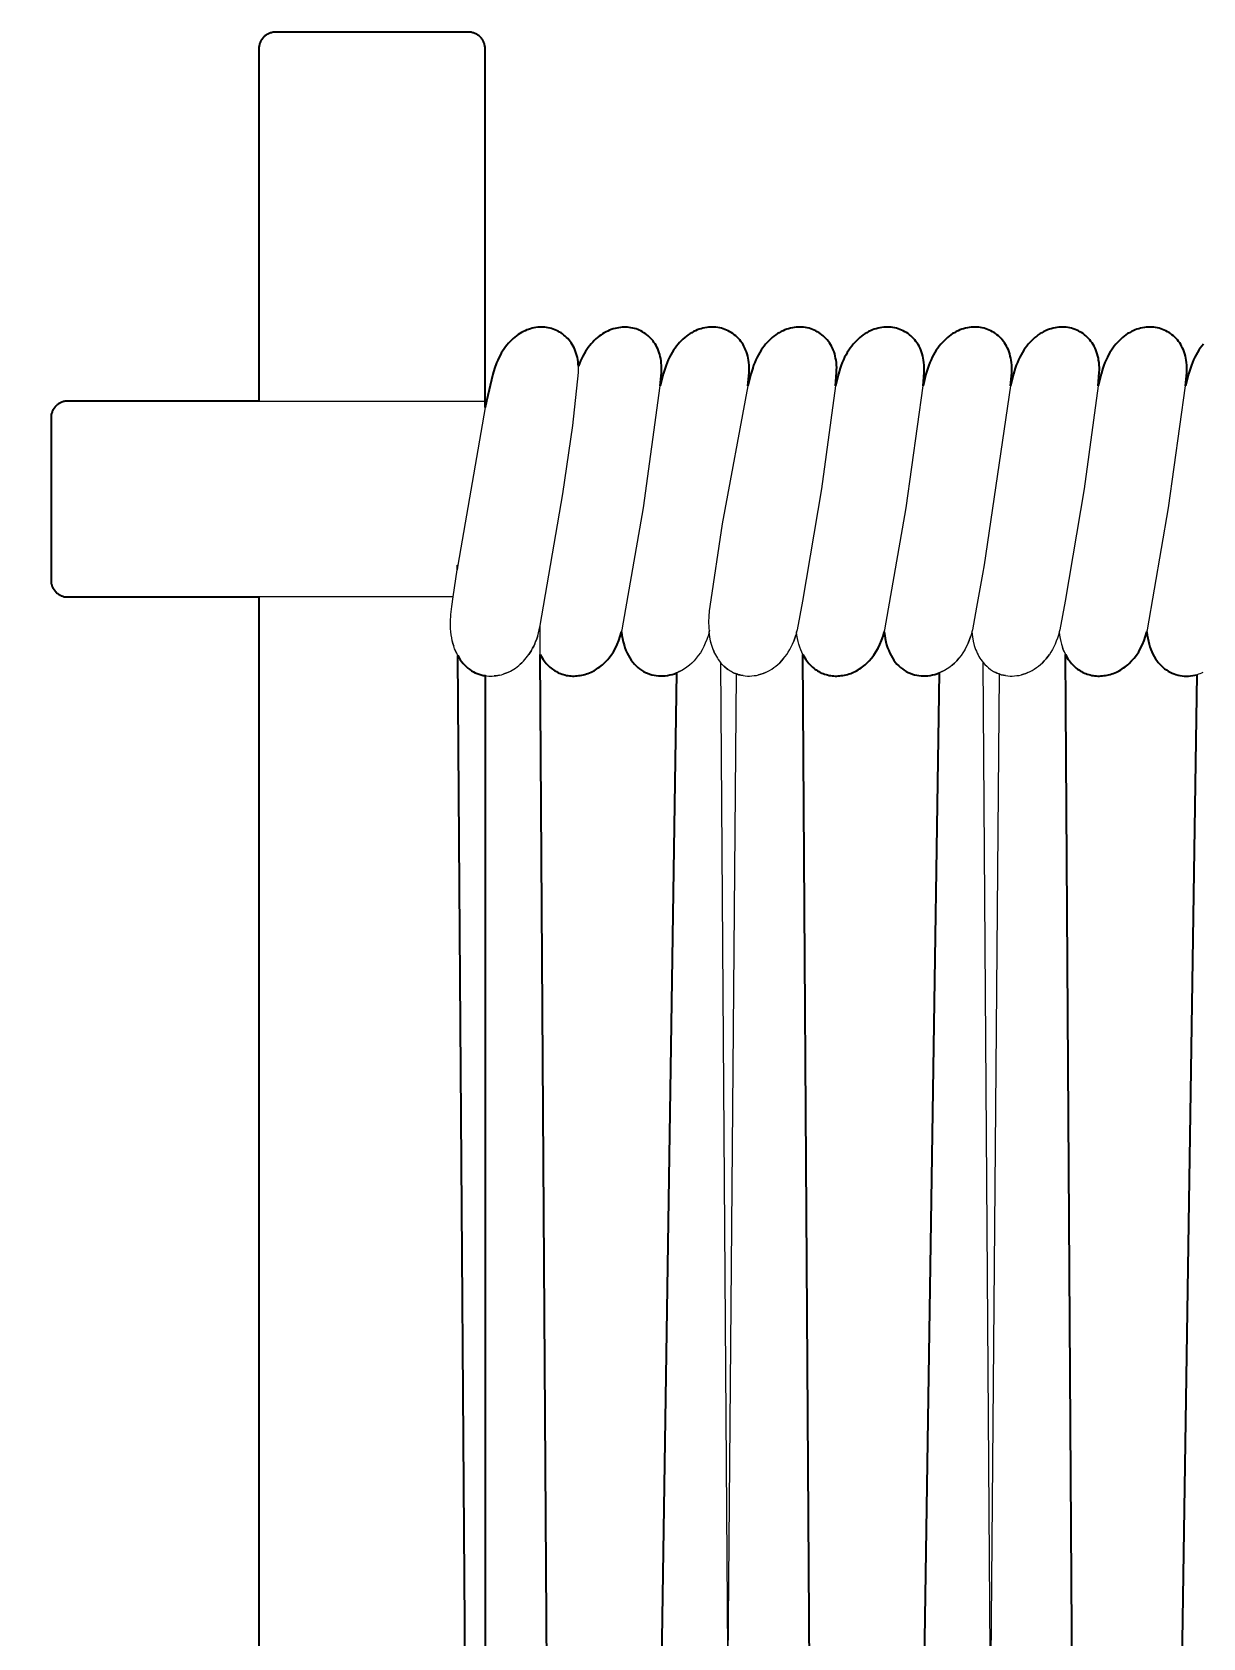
# Model space of a CAD drawing. Header units: millimetres. Extents: x 0 to 1881, y -1115 to 723.
# Drawn here: x 107.5 to 192.3, y -507.2 to -390.8 of the extents above; entities that cross this region are included whole.
import ezdxf

# ---------------------------------------------------------------- set-up
doc = ezdxf.new("R2010")
doc.units = ezdxf.units.MM
doc.layers.add('Blocks', color=7, linetype='Continuous')
doc.layers.add('Blocks$Inner', color=7, linetype='Continuous', lineweight=25, true_color=0x007f00)
doc.layers.add('Blocks$Outline', color=7, linetype='Continuous', lineweight=35, true_color=0xff3f3f)

# ---------------------------------------------------------------- blocks, each defined once
blk = doc.blocks.new('PK4 Lounge Chair Back')
at = {"layer": 'Blocks$Inner'}
for p, q in [((140.3, 697), (140.3, 697.46)), ((137.98, 683.27), (138.27, 685.24))]:
    blk.add_line(p, q, dxfattribs=at)
blk.add_lwpolyline([(140.3, 697.46), (140.3, 722.97), (140.3, 723.03), (140.3, 723.1), (140.29, 723.16), (140.28, 723.22), (140.26, 723.27), (140.25, 723.33), (140.23, 723.39), (140.21, 723.44), (140.18, 723.5), (140.16, 723.55), (140.13, 723.6), (140.1, 723.65), (140.06, 723.69), (140.03, 723.74), (139.99, 723.78), (139.95, 723.83), (139.91, 723.87), (139.86, 723.9), (139.82, 723.94), (139.77, 723.97), (139.72, 724.01), (139.67, 724.03), (139.62, 724.06), (139.56, 724.09), (139.51, 724.11), (139.45, 724.13), (139.4, 724.14), (139.34, 724.16), (139.28, 724.17), (139.22, 724.17), (139.16, 724.18), (139.1, 724.18), (125.12, 724.18), (125.06, 724.18), (125, 724.17), (124.94, 724.17), (124.88, 724.16), (124.82, 724.14), (124.76, 724.13), (124.71, 724.11), (124.65, 724.09), (124.6, 724.06), (124.55, 724.03), (124.5, 724.01), (124.45, 723.97), (124.4, 723.94), (124.35, 723.9), (124.31, 723.87), (124.27, 723.83), (124.23, 723.78), (124.19, 723.74), (124.15, 723.69), (124.12, 723.65), (124.09, 723.6), (124.06, 723.55), (124.03, 723.5), (124.01, 723.44), (123.99, 723.39), (123.97, 723.33), (123.95, 723.27), (123.94, 723.22), (123.93, 723.16), (123.92, 723.1), (123.91, 723.03), (123.91, 722.97), (123.91, 697.46)], close=True, dxfattribs=at)
for points in [[(143.89, 679.87), (143.82, 679.7), (143.74, 679.55), (143.82, 679.7), (143.89, 679.87), (143.96, 680.03), (144.04, 680.24), (144.11, 680.45), (144.17, 680.67), (144.22, 680.89), (144.28, 681.21), (145.92, 690.73), (146.65, 695.7), (147.07, 699.53), (147.07, 699.65), (147.07, 699.76), (147.06, 699.99), (147.05, 700.15), (147.03, 700.31), (147.01, 700.47), (146.98, 700.62), (146.94, 700.77), (146.9, 700.91), (146.85, 701.05), (146.8, 701.19), (146.74, 701.31), (146.68, 701.44), (146.61, 701.56), (146.54, 701.67), (146.46, 701.78), (146.38, 701.88), (146.29, 701.98), (146.2, 702.07), (146.1, 702.16), (146.01, 702.24), (145.91, 702.32), (145.8, 702.39), (145.69, 702.46), (145.58, 702.52), (145.47, 702.58), (145.36, 702.62), (145.24, 702.67), (145.12, 702.71), (145, 702.74), (144.87, 702.76), (144.75, 702.78), (144.62, 702.8), (144.49, 702.81), (144.37, 702.81), (144.24, 702.81), (144.11, 702.8), (143.98, 702.78), (143.84, 702.76), (143.71, 702.73), (143.58, 702.69), (143.45, 702.65), (143.32, 702.61), (143.19, 702.55), (143.07, 702.49), (142.94, 702.42), (142.81, 702.35), (142.69, 702.27), (142.57, 702.18), (142.45, 702.09), (142.33, 701.99), (142.21, 701.88), (142.1, 701.76), (141.99, 701.64), (141.88, 701.51), (141.77, 701.38), (141.67, 701.23), (141.57, 701.08), (141.47, 700.93), (141.38, 700.76), (141.29, 700.59), (141.21, 700.41), (141.13, 700.22), (140.98, 699.82), (140.86, 699.4), (140.4, 697.46), (140.3, 697), (138.32, 685.58), (138.27, 685.24), (138.27, 685.58), (138.32, 685.58)], [(152.99, 698.55), (153.07, 699.53), (153.08, 699.7), (153.08, 699.88), (153.08, 700.05), (153.06, 700.21), (153.05, 700.37), (153.02, 700.53), (152.99, 700.68), (152.95, 700.82), (152.91, 700.96), (152.86, 701.1), (152.8, 701.23), (152.74, 701.36), (152.68, 701.48), (152.61, 701.6), (152.53, 701.71), (152.46, 701.81), (152.37, 701.92), (152.29, 702.01), (152.19, 702.1), (152.1, 702.19), (152, 702.27), (151.9, 702.34), (151.79, 702.41), (151.69, 702.48), (151.58, 702.54), (151.46, 702.59), (151.35, 702.64), (151.23, 702.68), (151.11, 702.71), (150.99, 702.74), (150.86, 702.77), (150.74, 702.79), (150.61, 702.8), (150.48, 702.81), (150.36, 702.81), (150.23, 702.8), (150.1, 702.79), (149.97, 702.77), (149.84, 702.75), (149.71, 702.72), (149.57, 702.68), (149.44, 702.64), (149.32, 702.59), (149.19, 702.53), (149.06, 702.47), (148.93, 702.4), (148.81, 702.33), (148.68, 702.24), (148.56, 702.15), (148.44, 702.06), (148.32, 701.96), (148.21, 701.85), (148.09, 701.73), (147.98, 701.61), (147.88, 701.48), (147.77, 701.34), (147.67, 701.2), (147.57, 701.05), (147.47, 700.89), (147.38, 700.72), (147.21, 700.37), (147.06, 699.99)], [(149.99, 680.12), (150.09, 680.42), (150.18, 680.74), (150.23, 680.89), (151.77, 689.72), (152.99, 698.55), (153.2, 699.4), (153.34, 699.84), (153.41, 700.05), (153.49, 700.25), (153.57, 700.45), (153.66, 700.63), (153.76, 700.81), (153.85, 700.98), (153.95, 701.14), (154.06, 701.29), (154.17, 701.44), (154.28, 701.58), (154.39, 701.71), (154.51, 701.83), (154.63, 701.95), (154.76, 702.06), (154.88, 702.16), (155.01, 702.25), (155.14, 702.34), (155.27, 702.41), (155.4, 702.49), (155.54, 702.55), (155.67, 702.61), (155.81, 702.66), (155.94, 702.7), (156.08, 702.74), (156.21, 702.77), (156.35, 702.79), (156.49, 702.8), (156.62, 702.81), (156.76, 702.81), (156.89, 702.81), (157.02, 702.8), (157.16, 702.78), (157.29, 702.76), (157.41, 702.73), (157.54, 702.69), (157.66, 702.65), (157.79, 702.6), (157.9, 702.55), (158.02, 702.48), (158.13, 702.42), (158.24, 702.34), (158.35, 702.26), (158.45, 702.18), (158.55, 702.09), (158.65, 701.99), (158.74, 701.89), (158.82, 701.78), (158.9, 701.67), (158.98, 701.55), (159.05, 701.43), (159.11, 701.3), (159.17, 701.16), (159.23, 701.02), (159.28, 700.87), (159.32, 700.72), (159.35, 700.57), (159.38, 700.41), (159.4, 700.24), (159.42, 700.07), (159.42, 699.89), (159.42, 699.71), (159.42, 699.53), (159.33, 698.55), (157.48, 688.57), (156.57, 682.57), (156.54, 682.26), (156.51, 681.85), (156.49, 681.46), (156.5, 681.09), (156.52, 680.74), (156.57, 680.89)], [(165.68, 698.55), (165.76, 699.53), (165.76, 699.71), (165.77, 699.89), (165.76, 700.07), (165.74, 700.24), (165.72, 700.41), (165.69, 700.57), (165.66, 700.72), (165.62, 700.87), (165.57, 701.02), (165.52, 701.16), (165.46, 701.3), (165.39, 701.43), (165.32, 701.55), (165.24, 701.67), (165.16, 701.78), (165.08, 701.89), (164.99, 701.99), (164.89, 702.09), (164.79, 702.18), (164.69, 702.26), (164.58, 702.34), (164.47, 702.42), (164.36, 702.48), (164.25, 702.55), (164.13, 702.6), (164.01, 702.65), (163.88, 702.69), (163.76, 702.73), (163.63, 702.76), (163.5, 702.78), (163.37, 702.8), (163.23, 702.81), (163.1, 702.81), (162.96, 702.81), (162.83, 702.8), (162.69, 702.79), (162.56, 702.77), (162.42, 702.74), (162.28, 702.7), (162.15, 702.66), (162.01, 702.61), (161.88, 702.55), (161.74, 702.49), (161.61, 702.41), (161.48, 702.34), (161.35, 702.25), (161.22, 702.16), (161.1, 702.06), (160.97, 701.95), (160.85, 701.83), (160.74, 701.71), (160.62, 701.58), (160.51, 701.44), (160.4, 701.29), (160.3, 701.14), (160.19, 700.98), (160.1, 700.81), (160, 700.63), (159.91, 700.45), (159.83, 700.25), (159.75, 700.05), (159.68, 699.84), (159.54, 699.4), (159.33, 698.55), (157.48, 688.57), (156.57, 682.57)], [(172.02, 698.55), (172.1, 699.53), (172.11, 699.71), (172.11, 699.89), (172.1, 700.07), (172.08, 700.24), (172.06, 700.41), (172.03, 700.57), (172, 700.72), (171.96, 700.87), (171.91, 701.02), (171.86, 701.16), (171.8, 701.3), (171.73, 701.43), (171.66, 701.55), (171.58, 701.67), (171.5, 701.78), (171.42, 701.89), (171.33, 701.99), (171.23, 702.09), (171.13, 702.18), (171.03, 702.26), (170.93, 702.34), (170.82, 702.42), (170.7, 702.48), (170.59, 702.55), (170.47, 702.6), (170.35, 702.65), (170.22, 702.69), (170.1, 702.73), (169.97, 702.76), (169.84, 702.78), (169.71, 702.8), (169.57, 702.81), (169.44, 702.81), (169.3, 702.81), (169.17, 702.8), (169.03, 702.79), (168.9, 702.77), (168.76, 702.74), (168.62, 702.7), (168.49, 702.66), (168.35, 702.61), (168.22, 702.55), (168.08, 702.49), (167.95, 702.41), (167.82, 702.34), (167.69, 702.25), (167.56, 702.16), (167.44, 702.06), (167.32, 701.95), (167.19, 701.83), (167.08, 701.71), (166.96, 701.58), (166.85, 701.44), (166.74, 701.29), (166.64, 701.14), (166.53, 700.98), (166.44, 700.81), (166.34, 700.63), (166.26, 700.45), (166.17, 700.25), (166.09, 700.05), (166.02, 699.84), (165.89, 699.4), (165.68, 698.55), (164.67, 691.09), (163.29, 682.97), (162.91, 680.89), (162.86, 680.74), (162.8, 680.51), (162.73, 680.28), (162.65, 680.06)], [(170.26, 678.28), (170.13, 678.41), (170.01, 678.55), (169.9, 678.69), (169.8, 678.85), (169.7, 679.02), (169.61, 679.2), (169.53, 679.39), (169.45, 679.59), (169.38, 679.8), (169.32, 680.02), (169.28, 680.25), (169.24, 680.49), (169.2, 680.74), (169.25, 680.89), (170.79, 689.72), (172.02, 698.55), (172.23, 699.4), (172.36, 699.84), (172.43, 700.05), (172.51, 700.25), (172.6, 700.45), (172.69, 700.63), (172.78, 700.81), (172.88, 700.98), (172.98, 701.14), (173.08, 701.29), (173.19, 701.44), (173.3, 701.58), (173.42, 701.71), (173.54, 701.83), (173.66, 701.95), (173.78, 702.06), (173.9, 702.16), (174.03, 702.25), (174.16, 702.34), (174.29, 702.41), (174.43, 702.49), (174.56, 702.55), (174.69, 702.61), (174.83, 702.66), (174.96, 702.7), (175.1, 702.74), (175.24, 702.77), (175.37, 702.79), (175.51, 702.8), (175.65, 702.81), (175.78, 702.81), (175.91, 702.81), (176.05, 702.8), (176.18, 702.78), (176.31, 702.76), (176.44, 702.73), (176.56, 702.69), (176.69, 702.65), (176.81, 702.6), (176.93, 702.55), (177.04, 702.48), (177.16, 702.42), (177.27, 702.34), (177.37, 702.26), (177.48, 702.18), (177.57, 702.09), (177.67, 701.99), (177.76, 701.89), (177.84, 701.78), (177.93, 701.67), (178, 701.55), (178.07, 701.43), (178.14, 701.3), (178.2, 701.16), (178.25, 701.02), (178.3, 700.87), (178.34, 700.72), (178.38, 700.57), (178.4, 700.41), (178.43, 700.24), (178.44, 700.07), (178.45, 699.89), (178.45, 699.71), (178.44, 699.53), (178.36, 698.55)], [(184.7, 698.55), (184.78, 699.53), (184.79, 699.71), (184.79, 699.89), (184.78, 700.07), (184.77, 700.24), (184.74, 700.41), (184.72, 700.57), (184.68, 700.72), (184.64, 700.87), (184.59, 701.02), (184.54, 701.16), (184.48, 701.3), (184.41, 701.43), (184.34, 701.55), (184.27, 701.67), (184.18, 701.78), (184.1, 701.89), (184.01, 701.99), (183.91, 702.09), (183.82, 702.18), (183.71, 702.26), (183.61, 702.34), (183.5, 702.42), (183.38, 702.48), (183.27, 702.55), (183.15, 702.6), (183.03, 702.65), (182.9, 702.69), (182.78, 702.73), (182.65, 702.76), (182.52, 702.78), (182.39, 702.8), (182.26, 702.81), (182.12, 702.81), (181.99, 702.81), (181.85, 702.8), (181.71, 702.79), (181.58, 702.77), (181.44, 702.74), (181.31, 702.7), (181.17, 702.66), (181.03, 702.61), (180.9, 702.55), (180.77, 702.49), (180.63, 702.41), (180.5, 702.34), (180.37, 702.25), (180.25, 702.16), (180.12, 702.06), (180, 701.95), (179.88, 701.83), (179.76, 701.71), (179.64, 701.58), (179.53, 701.44), (179.42, 701.29), (179.32, 701.14), (179.22, 700.98), (179.12, 700.81), (179.03, 700.63), (178.94, 700.45), (178.85, 700.25), (178.77, 700.05), (178.7, 699.84), (178.57, 699.4), (178.36, 698.55), (176.44, 685.59), (176.32, 684.91), (175.9, 682.54), (175.59, 680.89), (175.55, 680.74), (175.47, 680.46), (175.38, 680.18), (175.28, 679.93), (175.16, 679.68), (175.04, 679.45), (174.91, 679.23), (174.77, 679.02), (174.62, 678.83)], [(188.23, 680.74), (188.27, 680.89), (189.81, 689.72), (191.04, 698.55), (191.12, 699.53), (191.13, 699.71), (191.13, 699.89), (191.12, 700.07), (191.11, 700.24), (191.09, 700.41), (191.06, 700.57), (191.02, 700.72), (190.98, 700.87), (190.93, 701.02), (190.88, 701.16), (190.82, 701.3), (190.75, 701.43), (190.68, 701.55), (190.61, 701.67), (190.53, 701.78), (190.44, 701.89), (190.35, 701.99), (190.26, 702.09), (190.16, 702.18), (190.05, 702.26), (189.95, 702.34), (189.84, 702.42), (189.73, 702.48), (189.61, 702.55), (189.49, 702.6), (189.37, 702.65), (189.25, 702.69), (189.12, 702.73), (188.99, 702.76), (188.86, 702.78), (188.73, 702.8), (188.6, 702.81), (188.46, 702.81), (188.33, 702.81), (188.19, 702.8), (188.06, 702.79), (187.92, 702.77), (187.78, 702.74), (187.65, 702.7), (187.51, 702.66), (187.38, 702.61), (187.24, 702.55), (187.11, 702.49), (186.97, 702.41), (186.84, 702.34), (186.71, 702.25), (186.59, 702.16), (186.46, 702.06), (186.34, 701.95), (186.22, 701.83), (186.1, 701.71), (185.98, 701.58), (185.87, 701.44), (185.76, 701.29), (185.66, 701.14), (185.56, 700.98), (185.46, 700.81), (185.37, 700.63), (185.28, 700.45), (185.19, 700.25), (185.11, 700.05), (185.04, 699.84), (184.91, 699.4), (184.7, 698.55), (183.69, 691.09), (182.31, 682.97), (181.93, 680.89), (181.89, 680.74), (181.91, 680.5), (181.95, 680.27), (182, 680.05), (182.05, 679.84), (182.11, 679.64), (182.18, 679.44), (182.26, 679.26), (182.34, 679.09), (182.4, 678.97), (182.47, 678.86), (182.54, 678.75), (182.62, 678.64), (182.7, 678.54), (182.78, 678.45), (182.86, 678.36), (182.94, 678.27), (183.03, 678.19), (183.12, 678.12), (183.21, 678.05), (183.31, 677.98), (183.4, 677.92), (183.5, 677.86), (183.6, 677.81), (183.71, 677.76), (183.81, 677.72), (183.91, 677.68), (184.02, 677.65), (184.13, 677.62), (184.02, 677.65), (183.91, 677.68), (183.81, 677.72)], [(191.04, 698.55), (191.25, 699.4), (191.38, 699.84), (191.46, 700.05), (191.54, 700.25), (191.62, 700.45), (191.71, 700.63), (191.8, 700.81), (191.9, 700.98), (192, 701.14), (192.1, 701.29), (192.21, 701.44), (192.33, 701.58)], [(145.92, 690.73), (146.65, 695.7), (147.07, 699.53)], [(123.91, 697.46), (110.06, 697.46), (110, 697.46), (109.99, 697.46), (109.98, 697.46), (109.98, 697.46), (109.98, 697.46), (109.98, 697.46), (109.98, 697.46), (109.97, 697.46), (109.97, 697.45), (109.94, 697.45), (109.88, 697.44), (109.82, 697.43), (109.79, 697.43), (109.76, 697.42), (109.71, 697.4), (109.65, 697.38), (109.62, 697.37), (109.6, 697.36), (109.54, 697.34), (109.49, 697.31), (109.49, 697.31), (109.49, 697.31), (109.48, 697.31), (109.48, 697.31), (109.46, 697.3), (109.46, 697.3), (109.46, 697.29), (109.46, 697.29), (109.45, 697.29), (109.45, 697.29), (109.44, 697.28), (109.39, 697.25), (109.34, 697.22), (109.3, 697.18), (109.25, 697.14), (109.21, 697.1), (109.19, 697.08), (109.17, 697.06), (109.13, 697.02), (109.1, 696.97), (109.06, 696.92), (109.03, 696.88), (109, 696.83), (108.98, 696.77), (108.95, 696.72), (108.93, 696.66), (108.91, 696.61), (108.89, 696.55), (108.88, 696.49), (108.87, 696.43), (108.86, 696.37), (108.86, 696.31), (108.86, 696.25), (108.86, 684.47), (108.86, 684.41), (108.86, 684.35), (108.87, 684.29), (108.88, 684.23), (108.89, 684.2), (108.89, 684.17), (108.91, 684.12), (108.92, 684.09), (108.92, 684.09), (108.92, 684.08), (108.92, 684.08), (108.92, 684.08), (108.92, 684.08), (108.92, 684.08), (108.92, 684.07), (108.93, 684.06), (108.95, 684.01), (108.98, 683.95), (109, 683.9), (109.03, 683.85), (109.06, 683.8), (109.1, 683.75), (109.13, 683.71), (109.17, 683.66), (109.21, 683.62), (109.25, 683.58), (109.3, 683.54), (109.34, 683.51), (109.39, 683.47), (109.44, 683.44), (109.49, 683.41), (109.54, 683.39), (109.6, 683.36), (109.65, 683.34), (109.71, 683.32), (109.76, 683.31), (109.82, 683.29), (109.88, 683.28), (109.94, 683.27), (110, 683.27), (110.06, 683.27), (123.91, 683.27)], [(137.88, 680.31), (137.85, 680.53), (137.82, 680.75), (137.8, 680.99), (137.79, 681.23), (137.79, 681.48), (137.82, 682.01), (137.88, 682.57), (137.98, 683.27), (123.91, 683.27), (123.91, 245.1), (123.88, 245.1), (107.49, 245.1), (107.49, 436.14)], [(138.32, 679.02), (138.24, 679.18), (138.16, 679.35), (138.09, 679.52), (138.03, 679.71), (137.97, 679.9), (137.92, 680.1), (137.88, 680.31), (137.85, 680.53), (137.82, 680.75)], [(144.11, 680.45), (144.04, 680.24), (143.96, 680.03)], [(145.46, 677.86), (145.36, 677.92), (145.26, 677.98), (145.17, 678.05), (145.08, 678.12), (144.99, 678.19), (144.9, 678.27), (144.81, 678.36), (144.73, 678.45), (144.65, 678.54), (144.57, 678.64), (144.5, 678.75), (144.43, 678.86), (144.36, 678.97), (144.29, 679.09), (144.28, 681.21)], [(150.5, 679.39), (150.43, 679.59), (150.36, 679.8), (150.3, 680.02), (150.25, 680.25), (150.21, 680.49), (150.18, 680.74), (150.21, 680.49), (150.25, 680.25), (150.3, 680.02)], [(156.71, 679.76), (156.63, 680.07), (156.57, 680.39), (156.52, 680.74), (156.45, 680.46), (156.35, 680.18), (156.25, 679.93), (156.14, 679.68), (156.02, 679.45), (155.89, 679.23), (155.74, 679.02), (155.59, 678.83), (155.44, 678.65), (155.27, 678.48), (155.1, 678.33), (154.92, 678.19), (154.74, 678.07), (154.56, 677.95), (154.36, 677.85), (154.17, 677.77), (154.01, 677.71), (153.85, 677.66), (153.68, 677.62), (153.52, 677.59), (153.35, 677.56), (153.52, 677.59), (153.68, 677.62), (153.85, 677.66)], [(156.45, 680.46), (156.35, 680.18), (156.25, 679.93), (156.14, 679.68), (156.02, 679.45)], [(158.98, 677.57), (158.82, 677.6), (158.74, 677.62), (158.66, 677.64), (158.59, 677.67), (158.51, 677.69), (158.66, 677.64), (158.82, 677.6), (158.98, 677.57), (159.14, 677.55), (159.3, 677.54), (159.46, 677.54), (159.62, 677.55), (159.79, 677.57), (159.95, 677.59), (160.11, 677.63), (160.28, 677.68), (160.44, 677.73), (160.6, 677.8), (160.75, 677.87), (160.91, 677.95), (161.06, 678.05), (161.21, 678.15), (161.36, 678.26), (161.5, 678.38), (161.64, 678.51), (161.77, 678.64), (161.9, 678.79), (162.03, 678.95), (162.15, 679.11), (162.26, 679.28), (162.37, 679.47), (162.47, 679.66), (162.56, 679.86), (162.65, 680.06), (162.73, 680.28), (162.8, 680.51)], [(164.48, 677.86), (164.38, 677.92), (164.29, 677.98), (164.19, 678.05), (164.1, 678.12), (164.01, 678.19), (163.92, 678.27), (163.84, 678.36), (163.75, 678.45), (163.67, 678.54), (163.6, 678.64), (163.52, 678.75), (163.45, 678.86), (163.38, 678.97), (163.32, 679.09), (163.23, 679.26), (163.16, 679.44), (163.09, 679.64), (163.03, 679.84), (162.97, 680.05), (162.93, 680.27), (162.89, 680.5), (162.86, 680.74)], [(169.32, 680.02), (169.28, 680.25), (169.24, 680.49), (169.2, 680.74), (169.12, 680.42), (169.01, 680.12), (168.89, 679.83), (168.76, 679.56), (168.61, 679.3), (168.46, 679.06), (168.29, 678.84), (168.11, 678.64)], [(175.04, 679.45), (175.16, 679.68), (175.28, 679.93), (175.38, 680.18), (175.47, 680.46)], [(175.55, 680.74), (175.59, 680.39), (175.65, 680.07), (175.73, 679.76), (175.78, 679.61), (175.83, 679.47), (175.88, 679.34), (175.94, 679.21), (176.01, 679.08), (176.07, 678.96), (176.14, 678.84), (176.21, 678.73), (176.29, 678.63), (176.37, 678.53), (176.49, 678.38), (176.63, 678.25), (176.76, 678.13), (176.91, 678.02), (177.06, 677.92), (177.13, 677.87), (177.21, 677.83), (177.37, 677.76), (177.45, 677.72), (177.53, 677.69), (177.37, 677.76), (177.29, 677.79), (177.21, 677.83)], [(181.82, 680.51), (181.75, 680.28), (181.67, 680.06), (181.59, 679.86), (181.49, 679.66), (181.39, 679.47), (181.28, 679.28), (181.17, 679.11), (181.05, 678.95), (180.93, 678.79), (180.8, 678.64), (180.66, 678.51)], [(181.89, 680.74), (181.82, 680.51), (181.75, 680.28), (181.67, 680.06)], [(192.29, 677.79), (192.18, 677.75), (192.07, 677.7), (191.96, 677.67), (191.85, 677.64), (191.7, 677.6), (191.55, 677.57), (191.39, 677.55), (191.24, 677.54), (191.09, 677.54), (190.93, 677.54), (190.78, 677.56), (190.63, 677.58), (190.49, 677.61), (190.34, 677.65), (190.2, 677.7), (190.06, 677.76), (189.92, 677.82), (189.78, 677.9), (189.65, 677.98), (189.52, 678.07), (189.4, 678.17), (189.28, 678.28), (189.17, 678.4), (189.06, 678.52), (188.95, 678.66), (188.85, 678.8), (188.76, 678.96), (188.67, 679.12), (188.59, 679.29), (188.52, 679.47), (188.45, 679.66), (188.39, 679.86), (188.34, 680.06), (188.29, 680.28), (188.26, 680.51), (188.23, 680.74), (188.14, 680.42), (188.03, 680.12), (187.91, 679.83), (187.78, 679.56), (187.64, 679.3), (187.48, 679.06), (187.31, 678.84), (187.13, 678.64), (186.94, 678.45), (186.85, 678.36), (186.75, 678.28)], [(137.92, 680.1), (137.97, 679.9), (138.03, 679.71)], [(138.09, 679.52), (138.16, 679.35), (138.24, 679.18)], [(143.65, 679.4), (143.56, 679.25), (143.47, 679.11), (143.56, 679.25), (143.65, 679.4), (143.74, 679.55)], [(149.74, 679.56), (149.87, 679.83), (149.99, 680.12), (149.87, 679.83), (149.74, 679.56), (149.59, 679.3), (149.43, 679.06), (149.27, 678.84), (149.09, 678.64), (148.9, 678.45), (148.7, 678.28), (148.6, 678.2), (148.5, 678.13), (148.4, 678.06), (148.29, 677.99), (148.19, 677.93), (148.08, 677.88), (147.97, 677.82), (147.86, 677.78), (147.75, 677.73), (147.64, 677.69), (147.53, 677.66), (147.42, 677.63), (147.31, 677.6), (147.19, 677.58), (147.08, 677.57), (146.97, 677.55), (146.86, 677.55), (146.74, 677.54), (146.63, 677.54), (146.52, 677.55), (146.41, 677.56), (146.3, 677.57), (146.19, 677.59), (146.08, 677.62), (145.97, 677.65), (145.87, 677.68), (145.76, 677.72), (145.66, 677.76), (145.56, 677.81), (145.46, 677.86), (145.36, 677.92), (145.26, 677.98), (145.17, 678.05)], [(150.88, 678.69), (150.78, 678.85), (150.68, 679.02), (150.59, 679.2), (150.5, 679.39), (150.59, 679.2), (150.68, 679.02)], [(156.81, 679.47), (156.86, 679.34), (156.92, 679.21), (156.86, 679.34), (156.81, 679.47), (156.76, 679.61), (156.71, 679.76), (156.67, 679.91), (156.63, 680.07)], [(163.23, 679.26), (163.16, 679.44), (163.09, 679.64)], [(168.76, 679.56), (168.89, 679.83), (169.01, 680.12)], [(175.83, 679.47), (175.89, 679.34), (175.94, 679.21)], [(182.26, 679.26), (182.18, 679.44), (182.11, 679.64)], [(187.78, 679.56), (187.91, 679.83), (188.03, 680.12)], [(140.16, 677.59), (140.01, 677.63), (139.87, 677.67), (139.72, 677.72), (139.59, 677.78), (139.45, 677.85), (139.32, 677.93), (139.19, 678.02), (139.06, 678.11), (138.94, 678.22), (138.83, 678.33), (138.71, 678.45), (138.61, 678.58), (138.5, 678.72), (138.41, 678.86), (138.32, 679.02), (140.3, 405.41), (140.3, 381.58)], [(138.41, 678.86), (138.5, 678.72), (138.61, 678.58)], [(139.06, 678.11), (139.19, 678.02), (139.32, 677.93), (139.45, 677.85), (139.59, 677.78)], [(140.3, 677.57), (140.43, 677.55), (140.56, 677.54), (140.69, 677.53), (140.82, 677.54), (140.96, 677.55), (141.09, 677.56), (141.22, 677.58), (141.35, 677.61), (141.48, 677.64), (141.61, 677.68), (141.74, 677.72), (141.87, 677.78), (142, 677.83), (142.13, 677.9), (142.25, 677.96), (142.38, 678.04), (142.5, 678.12), (142.62, 678.21), (142.73, 678.3), (142.85, 678.4), (142.96, 678.5), (143.07, 678.61), (143.17, 678.73), (143.28, 678.85), (143.38, 678.98), (143.47, 679.11)], [(143.07, 678.61), (142.96, 678.5), (142.85, 678.4)], [(146.38, 359.6), (146.24, 381.58), (144.29, 679.09)], [(144.36, 678.97), (144.43, 678.86), (144.5, 678.75), (144.57, 678.64), (144.65, 678.54), (144.73, 678.45)], [(148.7, 678.28), (148.8, 678.36), (148.9, 678.45), (149.09, 678.64), (149.18, 678.74), (149.27, 678.84)], [(153.35, 677.56), (153.19, 677.55), (153.02, 677.55), (152.86, 677.55), (152.7, 677.57), (152.54, 677.6), (152.38, 677.63), (152.22, 677.68), (152.07, 677.74), (151.92, 677.8), (151.78, 677.88), (151.63, 677.96), (151.49, 678.06), (151.36, 678.17), (151.23, 678.28), (151.17, 678.35), (151.11, 678.41), (150.99, 678.55), (150.88, 678.69), (150.99, 678.55), (151.11, 678.41), (151.23, 678.28)], [(151.78, 677.88), (151.63, 677.96), (151.49, 678.06), (151.36, 678.17)], [(155.59, 678.83), (155.44, 678.65), (155.27, 678.48), (155.1, 678.33)], [(156.92, 679.21), (156.98, 679.08), (157.05, 678.96), (157.12, 678.84), (157.19, 678.73), (157.27, 678.63), (157.34, 678.53)], [(158.19, 677.83), (158.27, 677.79), (158.35, 677.76), (158.51, 677.69), (158.43, 677.72), (158.35, 677.76), (158.19, 677.83), (158.11, 677.87), (158.03, 677.92), (157.89, 678.02), (157.74, 678.13), (157.6, 678.25), (157.47, 678.38), (157.34, 678.53), (157.89, 603.41), (158.51, 677.69)], [(157.6, 678.25), (157.67, 678.19), (157.74, 678.13), (157.81, 678.07), (157.89, 678.02)], [(161.9, 678.79), (161.77, 678.64), (161.64, 678.51)], [(165.4, 359.6), (165.26, 381.58), (163.32, 679.09)], [(163.38, 678.97), (163.45, 678.86), (163.52, 678.75), (163.6, 678.64), (163.67, 678.54), (163.75, 678.45)], [(174.12, 678.33), (174.29, 678.48), (174.46, 678.65), (174.62, 678.83), (174.46, 678.65), (174.29, 678.48), (174.12, 678.33), (173.95, 678.19), (173.76, 678.07), (173.58, 677.95), (173.39, 677.86), (173.19, 677.77), (169.61, 442.27), (168.8, 381.58), (168.47, 359.6), (166.65, 245.1), (166.15, 245.1), (165.4, 359.6), (168.47, 359.6)], [(167.73, 678.28), (167.83, 678.36), (167.92, 678.45), (168.11, 678.64), (167.92, 678.45), (167.73, 678.28), (167.63, 678.2), (167.53, 678.13), (167.42, 678.06), (167.32, 677.99), (167.21, 677.93), (167.1, 677.88), (167, 677.82), (166.89, 677.78), (166.78, 677.73), (166.66, 677.69), (166.55, 677.66), (166.44, 677.63), (166.33, 677.6), (166.22, 677.58), (166.1, 677.57), (165.99, 677.55), (165.88, 677.55), (165.77, 677.54), (165.65, 677.54), (165.54, 677.55), (165.43, 677.56)], [(170.38, 678.17), (170.26, 678.28), (170.13, 678.41), (170.01, 678.55), (169.9, 678.69)], [(173.58, 677.95), (173.39, 677.85), (173.19, 677.77), (173.03, 677.71), (172.87, 677.66), (172.7, 677.62), (172.54, 677.59), (172.37, 677.56), (172.21, 677.55), (172.05, 677.55), (171.88, 677.55), (171.72, 677.57), (171.56, 677.6), (171.4, 677.63), (171.25, 677.68), (171.09, 677.74), (170.94, 677.8), (170.8, 677.88), (170.66, 677.96), (170.52, 678.06), (170.38, 678.17), (170.52, 678.06), (170.66, 677.96), (170.8, 677.88)], [(176.07, 678.96), (176.14, 678.84), (176.21, 678.73)], [(177.53, 677.69), (176.91, 603.41), (176.37, 678.53)], [(178, 677.57), (177.84, 677.6), (177.69, 677.64), (177.53, 677.69), (177.69, 677.64), (177.76, 677.62), (177.84, 677.6), (178, 677.57), (178.16, 677.55), (178.32, 677.54), (178.48, 677.54), (178.65, 677.55), (178.81, 677.57), (178.97, 677.59), (179.14, 677.63), (179.3, 677.68), (179.46, 677.73), (179.62, 677.8), (179.78, 677.87), (179.93, 677.95), (180.08, 678.05), (180.23, 678.15), (180.38, 678.26), (180.52, 678.38), (180.66, 678.51), (180.8, 678.64), (180.93, 678.79), (181.05, 678.95), (181.17, 679.11)], [(182.52, 231.1), (186.97, 231.1), (187.48, 233.47), (188.49, 238.4), (189.48, 245.1), (185.31, 245.1), (185.17, 245.1), (184.42, 359.6), (187.13, 359.6), (187.46, 381.58), (184.28, 381.58), (182.34, 679.09)], [(182.4, 678.97), (182.47, 678.86), (182.54, 678.75), (182.62, 678.64), (182.7, 678.54), (182.78, 678.45)], [(183.12, 678.12), (183.21, 678.05), (183.31, 677.98), (183.4, 677.92), (183.5, 677.86)], [(186.55, 678.13), (186.75, 678.28), (186.65, 678.2), (186.55, 678.13), (186.44, 678.06), (186.34, 677.99), (186.23, 677.93), (186.13, 677.88)], [(186.85, 678.36), (186.94, 678.45), (187.13, 678.64)], [(189.92, 677.82), (189.78, 677.89), (189.65, 677.98), (189.52, 678.07), (189.4, 678.17)], [(140.48, 381.58), (140.3, 405.41), (140.3, 677.57), (140.16, 677.59), (140.01, 677.63), (139.87, 677.67)], [(141.35, 677.61), (141.22, 677.58), (141.09, 677.56), (140.96, 677.55)], [(142, 677.83), (141.87, 677.77), (141.74, 677.72), (141.61, 677.68)], [(145.76, 677.72), (145.87, 677.68), (145.97, 677.65), (146.08, 677.62)], [(146.19, 677.59), (146.3, 677.57), (146.41, 677.56)], [(154.56, 677.95), (154.36, 677.86), (154.27, 677.81), (154.17, 677.77), (150.59, 442.27), (149.77, 381.58), (149.44, 359.6), (146.38, 359.6), (147.13, 245.1), (147.63, 245.1), (149.44, 359.6)], [(146.86, 677.55), (146.97, 677.55), (147.08, 677.57), (147.19, 677.58)], [(147.86, 677.78), (147.97, 677.82), (148.08, 677.88)], [(160.6, 677.8), (160.44, 677.73), (160.28, 677.68), (160.11, 677.63)], [(165.21, 677.59), (165.32, 677.57), (165.43, 677.56), (165.32, 677.57), (165.21, 677.59), (165.1, 677.62), (165, 677.65), (164.89, 677.68), (164.79, 677.72), (164.68, 677.76), (164.58, 677.81), (164.48, 677.86), (164.38, 677.92), (164.29, 677.98), (164.19, 678.05)], [(164.68, 677.76), (164.79, 677.72), (164.89, 677.68), (165, 677.65), (165.1, 677.62)], [(165.88, 677.55), (165.99, 677.55), (166.1, 677.57), (166.22, 677.58)], [(166.89, 677.78), (166.99, 677.82), (167.1, 677.88)], [(172.87, 677.66), (172.7, 677.62), (172.54, 677.59), (172.37, 677.56)], [(179.62, 677.8), (179.46, 677.73), (179.3, 677.68), (179.14, 677.63)], [(185.91, 677.78), (186.02, 677.82), (186.13, 677.88), (186.02, 677.82), (185.91, 677.78), (185.8, 677.73), (185.69, 677.69), (185.58, 677.66), (185.46, 677.63), (185.35, 677.6), (185.24, 677.58), (185.13, 677.57), (185.01, 677.55), (184.9, 677.55), (184.79, 677.54), (184.68, 677.54), (184.57, 677.55), (184.45, 677.56), (184.34, 677.57), (184.24, 677.59), (184.13, 677.62)], [(184.45, 677.56), (184.34, 677.57), (184.24, 677.59)], [(184.9, 677.55), (185.01, 677.55), (185.13, 677.57), (185.24, 677.58)], [(192.07, 677.7), (191.96, 677.67), (191.85, 677.64), (188.27, 442.27), (187.46, 381.58)], [(191.55, 677.57), (191.39, 677.55), (191.24, 677.54)]]:
    blk.add_lwpolyline(points, dxfattribs=at)
at = {"layer": 'Blocks$Outline'}
for points in [[(140.3, 697.46), (140.3, 722.97), (140.3, 723.03), (140.3, 723.1), (140.29, 723.16), (140.28, 723.22), (140.26, 723.27), (140.25, 723.33), (140.23, 723.39), (140.21, 723.44), (140.18, 723.5), (140.16, 723.55), (140.13, 723.6), (140.1, 723.65), (140.06, 723.69), (140.03, 723.74), (139.99, 723.78), (139.95, 723.83), (139.91, 723.87), (139.86, 723.9), (139.82, 723.94), (139.77, 723.97), (139.72, 724.01), (139.67, 724.03), (139.62, 724.06), (139.56, 724.09), (139.51, 724.11), (139.45, 724.13), (139.4, 724.14), (139.34, 724.16), (139.28, 724.17), (139.22, 724.17), (139.16, 724.18), (139.1, 724.18), (125.12, 724.18), (125.06, 724.18), (125, 724.17), (124.94, 724.17), (124.88, 724.16), (124.82, 724.14), (124.76, 724.13), (124.71, 724.11), (124.65, 724.09), (124.6, 724.06), (124.55, 724.03), (124.5, 724.01), (124.45, 723.97), (124.4, 723.94), (124.35, 723.9), (124.31, 723.87), (124.27, 723.83), (124.23, 723.78), (124.19, 723.74), (124.15, 723.69), (124.12, 723.65), (124.09, 723.6), (124.06, 723.55), (124.03, 723.5), (124.01, 723.44), (123.99, 723.39), (123.97, 723.33), (123.95, 723.27), (123.94, 723.22), (123.93, 723.16), (123.92, 723.1), (123.91, 723.03), (123.91, 722.97), (123.91, 697.46)], [(147.06, 699.99), (147.05, 700.15), (147.03, 700.31), (147.01, 700.47), (146.98, 700.62), (146.94, 700.77), (146.9, 700.91), (146.85, 701.05), (146.8, 701.19), (146.74, 701.31), (146.68, 701.44), (146.61, 701.56), (146.54, 701.67), (146.46, 701.78), (146.38, 701.88), (146.29, 701.98), (146.2, 702.07), (146.1, 702.16), (146.01, 702.24), (145.91, 702.32), (145.8, 702.39), (145.69, 702.46), (145.58, 702.52), (145.47, 702.58), (145.36, 702.62), (145.24, 702.67), (145.12, 702.71), (145, 702.74), (144.87, 702.76), (144.75, 702.78), (144.62, 702.8), (144.49, 702.81), (144.37, 702.81), (144.24, 702.81), (144.11, 702.8), (143.98, 702.78), (143.84, 702.76), (143.71, 702.73), (143.58, 702.69), (143.45, 702.65), (143.32, 702.61), (143.19, 702.55), (143.07, 702.49), (142.94, 702.42), (142.81, 702.35), (142.69, 702.27), (142.57, 702.18), (142.45, 702.09), (142.33, 701.99), (142.21, 701.88), (142.1, 701.76), (141.99, 701.64), (141.88, 701.51), (141.77, 701.38), (141.67, 701.23), (141.57, 701.08), (141.47, 700.93), (141.38, 700.76), (141.29, 700.59), (141.21, 700.41), (141.13, 700.22), (140.98, 699.82), (140.86, 699.4), (140.4, 697.46), (140.3, 697)], [(152.99, 698.55), (153.07, 699.53), (153.08, 699.7), (153.08, 699.88), (153.08, 700.05), (153.06, 700.21), (153.05, 700.37), (153.02, 700.53), (152.99, 700.68), (152.95, 700.82), (152.91, 700.96), (152.86, 701.1), (152.8, 701.23), (152.74, 701.36), (152.68, 701.48), (152.61, 701.6), (152.53, 701.71), (152.46, 701.81), (152.37, 701.92), (152.29, 702.01), (152.19, 702.1), (152.1, 702.19), (152, 702.27), (151.9, 702.34), (151.79, 702.41), (151.69, 702.48), (151.58, 702.54), (151.46, 702.59), (151.35, 702.64), (151.23, 702.68), (151.11, 702.71), (150.99, 702.74), (150.86, 702.77), (150.74, 702.79), (150.61, 702.8), (150.48, 702.81), (150.36, 702.81), (150.23, 702.8), (150.1, 702.79), (149.97, 702.77), (149.84, 702.75), (149.71, 702.72), (149.57, 702.68), (149.44, 702.64), (149.32, 702.59), (149.19, 702.53), (149.06, 702.47), (148.93, 702.4), (148.81, 702.33), (148.68, 702.24), (148.56, 702.15), (148.44, 702.06), (148.32, 701.96), (148.21, 701.85), (148.09, 701.73), (147.98, 701.61), (147.88, 701.48), (147.77, 701.34), (147.67, 701.2), (147.57, 701.05), (147.47, 700.89), (147.38, 700.72), (147.21, 700.37), (147.06, 699.99)], [(159.33, 698.55), (159.42, 699.53), (159.42, 699.71), (159.42, 699.89), (159.42, 700.07), (159.4, 700.24), (159.38, 700.41), (159.35, 700.57), (159.32, 700.72), (159.28, 700.87), (159.23, 701.02), (159.17, 701.16), (159.11, 701.3), (159.05, 701.43), (158.98, 701.55), (158.9, 701.67), (158.82, 701.78), (158.74, 701.89), (158.65, 701.99), (158.55, 702.09), (158.45, 702.18), (158.35, 702.26), (158.24, 702.34), (158.13, 702.42), (158.02, 702.48), (157.9, 702.55), (157.79, 702.6), (157.66, 702.65), (157.54, 702.69), (157.41, 702.73), (157.29, 702.76), (157.16, 702.78), (157.02, 702.8), (156.89, 702.81), (156.76, 702.81), (156.62, 702.81), (156.49, 702.8), (156.35, 702.79), (156.21, 702.77), (156.08, 702.74), (155.94, 702.7), (155.81, 702.66), (155.67, 702.61), (155.54, 702.55), (155.4, 702.49), (155.27, 702.41), (155.14, 702.34), (155.01, 702.25), (154.88, 702.16), (154.76, 702.06), (154.63, 701.95), (154.51, 701.83), (154.39, 701.71), (154.28, 701.58), (154.17, 701.44), (154.06, 701.29), (153.95, 701.14), (153.85, 700.98), (153.76, 700.81), (153.66, 700.63), (153.57, 700.45), (153.49, 700.25), (153.41, 700.05), (153.34, 699.84), (153.2, 699.4), (152.99, 698.55)], [(165.68, 698.55), (165.76, 699.53), (165.76, 699.71), (165.77, 699.89), (165.76, 700.07), (165.74, 700.24), (165.72, 700.41), (165.69, 700.57), (165.66, 700.72), (165.62, 700.87), (165.57, 701.02), (165.52, 701.16), (165.46, 701.3), (165.39, 701.43), (165.32, 701.55), (165.24, 701.67), (165.16, 701.78), (165.08, 701.89), (164.99, 701.99), (164.89, 702.09), (164.79, 702.18), (164.69, 702.26), (164.58, 702.34), (164.47, 702.42), (164.36, 702.48), (164.25, 702.55), (164.13, 702.6), (164.01, 702.65), (163.88, 702.69), (163.76, 702.73), (163.63, 702.76), (163.5, 702.78), (163.37, 702.8), (163.23, 702.81), (163.1, 702.81), (162.96, 702.81), (162.83, 702.8), (162.69, 702.79), (162.56, 702.77), (162.42, 702.74), (162.28, 702.7), (162.15, 702.66), (162.01, 702.61), (161.88, 702.55), (161.74, 702.49), (161.61, 702.41), (161.48, 702.34), (161.35, 702.25), (161.22, 702.16), (161.1, 702.06), (160.97, 701.95), (160.85, 701.83), (160.74, 701.71), (160.62, 701.58), (160.51, 701.44), (160.4, 701.29), (160.3, 701.14), (160.19, 700.98), (160.1, 700.81), (160, 700.63), (159.91, 700.45), (159.83, 700.25), (159.75, 700.05), (159.68, 699.84), (159.54, 699.4), (159.33, 698.55)], [(172.02, 698.55), (172.1, 699.53), (172.11, 699.71), (172.11, 699.89), (172.1, 700.07), (172.08, 700.24), (172.06, 700.41), (172.03, 700.57), (172, 700.72), (171.96, 700.87), (171.91, 701.02), (171.86, 701.16), (171.8, 701.3), (171.73, 701.43), (171.66, 701.55), (171.58, 701.67), (171.5, 701.78), (171.42, 701.89), (171.33, 701.99), (171.23, 702.09), (171.13, 702.18), (171.03, 702.26), (170.93, 702.34), (170.82, 702.42), (170.7, 702.48), (170.59, 702.55), (170.47, 702.6), (170.35, 702.65), (170.22, 702.69), (170.1, 702.73), (169.97, 702.76), (169.84, 702.78), (169.71, 702.8), (169.57, 702.81), (169.44, 702.81), (169.3, 702.81), (169.17, 702.8), (169.03, 702.79), (168.9, 702.77), (168.76, 702.74), (168.62, 702.7), (168.49, 702.66), (168.35, 702.61), (168.22, 702.55), (168.08, 702.49), (167.95, 702.41), (167.82, 702.34), (167.69, 702.25), (167.56, 702.16), (167.44, 702.06), (167.32, 701.95), (167.19, 701.83), (167.08, 701.71), (166.96, 701.58), (166.85, 701.44), (166.74, 701.29), (166.64, 701.14), (166.53, 700.98), (166.44, 700.81), (166.34, 700.63), (166.26, 700.45), (166.17, 700.25), (166.09, 700.05), (166.02, 699.84), (165.89, 699.4), (165.68, 698.55)], [(178.36, 698.55), (178.44, 699.53), (178.45, 699.71), (178.45, 699.89), (178.44, 700.07), (178.43, 700.24), (178.4, 700.41), (178.38, 700.57), (178.34, 700.72), (178.3, 700.87), (178.25, 701.02), (178.2, 701.16), (178.14, 701.3), (178.07, 701.43), (178, 701.55), (177.93, 701.67), (177.84, 701.78), (177.76, 701.89), (177.67, 701.99), (177.57, 702.09), (177.48, 702.18), (177.37, 702.26), (177.27, 702.34), (177.16, 702.42), (177.04, 702.48), (176.93, 702.55), (176.81, 702.6), (176.69, 702.65), (176.56, 702.69), (176.44, 702.73), (176.31, 702.76), (176.18, 702.78), (176.05, 702.8), (175.91, 702.81), (175.78, 702.81), (175.65, 702.81), (175.51, 702.8), (175.37, 702.79), (175.24, 702.77), (175.1, 702.74), (174.96, 702.7), (174.83, 702.66), (174.69, 702.61), (174.56, 702.55), (174.43, 702.49), (174.29, 702.41), (174.16, 702.34), (174.03, 702.25), (173.9, 702.16), (173.78, 702.06), (173.66, 701.95), (173.54, 701.83), (173.42, 701.71), (173.3, 701.58), (173.19, 701.44), (173.08, 701.29), (172.98, 701.14), (172.88, 700.98), (172.78, 700.81), (172.69, 700.63), (172.6, 700.45), (172.51, 700.25), (172.43, 700.05), (172.36, 699.84), (172.23, 699.4), (172.02, 698.55)], [(184.7, 698.55), (184.78, 699.53), (184.79, 699.71), (184.79, 699.89), (184.78, 700.07), (184.77, 700.24), (184.74, 700.41), (184.72, 700.57), (184.68, 700.72), (184.64, 700.87), (184.59, 701.02), (184.54, 701.16), (184.48, 701.3), (184.41, 701.43), (184.34, 701.55), (184.27, 701.67), (184.18, 701.78), (184.1, 701.89), (184.01, 701.99), (183.91, 702.09), (183.82, 702.18), (183.71, 702.26), (183.61, 702.34), (183.5, 702.42), (183.38, 702.48), (183.27, 702.55), (183.15, 702.6), (183.03, 702.65), (182.9, 702.69), (182.78, 702.73), (182.65, 702.76), (182.52, 702.78), (182.39, 702.8), (182.26, 702.81), (182.12, 702.81), (181.99, 702.81), (181.85, 702.8), (181.71, 702.79), (181.58, 702.77), (181.44, 702.74), (181.31, 702.7), (181.17, 702.66), (181.03, 702.61), (180.9, 702.55), (180.77, 702.49), (180.63, 702.41), (180.5, 702.34), (180.37, 702.25), (180.25, 702.16), (180.12, 702.06), (180, 701.95), (179.88, 701.83), (179.76, 701.71), (179.64, 701.58), (179.53, 701.44), (179.42, 701.29), (179.32, 701.14), (179.22, 700.98), (179.12, 700.81), (179.03, 700.63), (178.94, 700.45), (178.85, 700.25), (178.77, 700.05), (178.7, 699.84), (178.57, 699.4), (178.36, 698.55)], [(191.04, 698.55), (191.12, 699.53), (191.13, 699.71), (191.13, 699.89), (191.12, 700.07), (191.11, 700.24), (191.09, 700.41), (191.06, 700.57), (191.02, 700.72), (190.98, 700.87), (190.93, 701.02), (190.88, 701.16), (190.82, 701.3), (190.75, 701.43), (190.68, 701.55), (190.61, 701.67), (190.53, 701.78), (190.44, 701.89), (190.35, 701.99), (190.26, 702.09), (190.16, 702.18), (190.05, 702.26), (189.95, 702.34), (189.84, 702.42), (189.73, 702.48), (189.61, 702.55), (189.49, 702.6), (189.37, 702.65), (189.25, 702.69), (189.12, 702.73), (188.99, 702.76), (188.86, 702.78), (188.73, 702.8), (188.6, 702.81), (188.46, 702.81), (188.33, 702.81), (188.19, 702.8), (188.06, 702.79), (187.92, 702.77), (187.78, 702.74), (187.65, 702.7), (187.51, 702.66), (187.38, 702.61), (187.24, 702.55), (187.11, 702.49), (186.97, 702.41), (186.84, 702.34), (186.71, 702.25), (186.59, 702.16), (186.46, 702.06), (186.34, 701.95), (186.22, 701.83), (186.1, 701.71), (185.98, 701.58), (185.87, 701.44), (185.76, 701.29), (185.66, 701.14), (185.56, 700.98), (185.46, 700.81), (185.37, 700.63), (185.28, 700.45), (185.19, 700.25), (185.11, 700.05), (185.04, 699.84), (184.91, 699.4), (184.7, 698.55)], [(192.33, 701.58), (192.21, 701.44), (192.1, 701.29), (192, 701.14), (191.9, 700.98), (191.8, 700.81), (191.71, 700.63), (191.62, 700.45), (191.54, 700.25), (191.46, 700.05), (191.38, 699.84), (191.25, 699.4), (191.04, 698.55)], [(123.91, 697.46), (110.06, 697.46), (110, 697.46), (109.99, 697.46), (109.98, 697.46), (109.98, 697.46), (109.98, 697.46), (109.98, 697.46), (109.98, 697.46), (109.97, 697.46), (109.97, 697.45), (109.94, 697.45), (109.88, 697.44), (109.82, 697.43), (109.79, 697.43), (109.76, 697.42), (109.71, 697.4), (109.65, 697.38), (109.62, 697.37), (109.6, 697.36), (109.54, 697.34), (109.49, 697.31), (109.49, 697.31), (109.49, 697.31), (109.48, 697.31), (109.48, 697.31), (109.46, 697.3), (109.46, 697.3), (109.46, 697.29), (109.46, 697.29), (109.45, 697.29), (109.45, 697.29), (109.44, 697.28), (109.39, 697.25), (109.34, 697.22), (109.3, 697.18), (109.25, 697.14), (109.21, 697.1), (109.19, 697.08), (109.17, 697.06), (109.13, 697.02), (109.1, 696.97), (109.06, 696.92), (109.03, 696.88), (109, 696.83), (108.98, 696.77), (108.95, 696.72), (108.93, 696.66), (108.91, 696.61), (108.89, 696.55), (108.88, 696.49), (108.87, 696.43), (108.86, 696.37), (108.86, 696.31), (108.86, 696.25), (108.86, 684.47), (108.86, 684.41), (108.86, 684.35), (108.87, 684.29), (108.88, 684.23), (108.89, 684.2), (108.89, 684.17), (108.91, 684.12), (108.92, 684.09), (108.92, 684.09), (108.92, 684.08), (108.92, 684.08), (108.92, 684.08), (108.92, 684.08), (108.92, 684.08), (108.92, 684.07), (108.93, 684.06), (108.95, 684.01), (108.98, 683.95), (109, 683.9), (109.03, 683.85), (109.06, 683.8), (109.1, 683.75), (109.13, 683.71), (109.17, 683.66), (109.21, 683.62), (109.25, 683.58), (109.3, 683.54), (109.34, 683.51), (109.39, 683.47), (109.44, 683.44), (109.49, 683.41), (109.54, 683.39), (109.6, 683.36), (109.65, 683.34), (109.71, 683.32), (109.76, 683.31), (109.82, 683.29), (109.88, 683.28), (109.94, 683.27), (110, 683.27), (110.06, 683.27), (123.91, 683.27)], [(140.3, 697), (140.3, 697.46)], [(123.91, 683.27), (123.91, 437.08)], [(149.99, 680.12), (150.09, 680.42), (150.18, 680.74)], [(150.18, 680.74), (150.21, 680.49), (150.25, 680.25), (150.3, 680.02), (150.36, 679.8), (150.43, 679.59), (150.5, 679.39)], [(168.11, 678.64), (168.29, 678.84), (168.46, 679.06), (168.61, 679.3), (168.76, 679.56), (168.89, 679.83), (169.01, 680.12), (169.12, 680.42), (169.2, 680.74)], [(169.2, 680.74), (169.24, 680.49), (169.28, 680.25), (169.32, 680.02), (169.38, 679.8), (169.45, 679.59), (169.53, 679.39), (169.61, 679.2), (169.7, 679.02), (169.8, 678.85), (169.9, 678.69), (170.01, 678.55), (170.13, 678.41), (170.26, 678.28)], [(186.75, 678.28), (186.85, 678.36), (186.94, 678.45), (187.13, 678.64), (187.31, 678.84), (187.48, 679.06), (187.64, 679.3), (187.78, 679.56), (187.91, 679.83), (188.03, 680.12), (188.14, 680.42), (188.23, 680.74), (188.26, 680.51), (188.29, 680.28), (188.34, 680.06), (188.39, 679.86), (188.45, 679.66), (188.52, 679.47), (188.59, 679.29), (188.67, 679.12), (188.76, 678.96), (188.85, 678.8), (188.95, 678.66), (189.06, 678.52), (189.17, 678.4), (189.28, 678.28), (189.4, 678.17), (189.52, 678.07), (189.65, 677.98), (189.78, 677.9), (189.92, 677.82), (190.06, 677.76), (190.2, 677.7), (190.34, 677.65), (190.49, 677.61), (190.63, 677.58), (190.78, 677.56), (190.93, 677.54), (191.09, 677.54), (191.24, 677.54), (191.39, 677.55), (191.55, 677.57), (191.7, 677.6), (191.85, 677.64)], [(149.27, 678.84), (149.43, 679.06), (149.59, 679.3), (149.74, 679.56), (149.74, 679.56)], [(149.74, 679.56), (149.87, 679.83), (149.99, 680.12)], [(150.5, 679.39), (150.59, 679.2), (150.68, 679.02), (150.78, 678.85), (150.88, 678.69)], [(140.3, 405.41), (138.32, 679.02), (138.41, 678.86), (138.5, 678.72), (138.61, 678.58), (138.71, 678.45), (138.83, 678.33), (138.94, 678.22), (139.06, 678.11), (139.19, 678.02), (139.32, 677.93), (139.45, 677.85), (139.59, 677.78), (139.72, 677.72), (139.87, 677.67)], [(146.24, 381.58), (144.29, 679.09)], [(144.29, 679.09), (144.36, 678.97), (144.43, 678.86), (144.5, 678.75), (144.57, 678.64), (144.65, 678.54), (144.73, 678.45), (144.81, 678.36), (144.9, 678.27), (144.99, 678.19), (145.08, 678.12), (145.17, 678.05), (145.26, 677.98), (145.36, 677.92), (145.46, 677.86)], [(148.08, 677.88), (148.19, 677.93), (148.29, 677.99), (148.4, 678.06), (148.5, 678.13), (148.6, 678.2), (148.7, 678.28)], [(148.7, 678.28), (148.8, 678.36), (148.9, 678.45), (149.09, 678.64), (149.18, 678.74), (149.27, 678.84)], [(150.88, 678.69), (150.99, 678.55), (151.11, 678.41), (151.17, 678.35), (151.23, 678.28), (151.36, 678.17)], [(151.36, 678.17), (151.49, 678.06), (151.63, 677.96), (151.78, 677.88)], [(165.26, 381.58), (163.32, 679.09)], [(163.32, 679.09), (163.38, 678.97)], [(163.38, 678.97), (163.45, 678.86), (163.52, 678.75), (163.6, 678.64), (163.67, 678.54), (163.75, 678.45)], [(163.75, 678.45), (163.84, 678.36), (163.92, 678.27), (164.01, 678.19), (164.1, 678.12), (164.19, 678.05)], [(167.1, 677.88), (167.21, 677.93), (167.32, 677.99), (167.42, 678.06), (167.53, 678.13), (167.63, 678.2), (167.73, 678.28)], [(167.73, 678.28), (167.83, 678.36), (167.92, 678.45), (168.11, 678.64)], [(170.26, 678.28), (170.26, 678.28), (170.38, 678.17)], [(170.38, 678.17), (170.52, 678.06), (170.66, 677.96), (170.8, 677.88), (170.94, 677.8), (171.09, 677.74), (171.25, 677.68), (171.4, 677.63), (171.56, 677.6), (171.72, 677.57), (171.88, 677.55), (172.05, 677.55), (172.21, 677.55), (172.37, 677.56)], [(187.46, 381.58), (184.28, 381.58), (182.34, 679.09)], [(182.34, 679.09), (182.4, 678.97), (182.47, 678.86), (182.54, 678.75), (182.62, 678.64), (182.7, 678.54), (182.78, 678.45), (182.86, 678.36), (182.94, 678.27), (183.03, 678.19), (183.12, 678.12), (183.21, 678.05), (183.31, 677.98), (183.4, 677.92), (183.5, 677.86), (183.6, 677.81), (183.71, 677.76), (183.81, 677.72), (183.91, 677.68), (184.02, 677.65), (184.13, 677.62)], [(186.13, 677.88), (186.23, 677.93), (186.34, 677.99), (186.44, 678.06), (186.55, 678.13), (186.65, 678.2), (186.75, 678.28)], [(139.87, 677.67), (140.01, 677.63), (140.16, 677.59), (140.3, 677.57), (140.3, 405.41)], [(145.46, 677.86), (145.56, 677.81), (145.66, 677.76), (145.76, 677.72)], [(145.76, 677.72), (145.87, 677.68), (145.97, 677.65), (146.08, 677.62)], [(146.08, 677.62), (146.19, 677.59)], [(146.19, 677.59), (146.3, 677.57), (146.41, 677.56)], [(146.41, 677.56), (146.52, 677.55), (146.63, 677.54), (146.74, 677.54), (146.86, 677.55), (146.86, 677.55)], [(146.86, 677.55), (146.97, 677.55), (147.08, 677.57), (147.19, 677.58)], [(147.19, 677.58), (147.19, 677.58), (147.31, 677.6), (147.42, 677.63), (147.53, 677.66), (147.64, 677.69), (147.75, 677.73), (147.86, 677.78)], [(147.86, 677.78), (147.97, 677.82), (148.08, 677.88)], [(154.17, 677.77), (150.59, 442.27), (149.77, 381.58)], [(151.78, 677.88), (151.78, 677.88), (151.92, 677.8), (152.07, 677.74), (152.22, 677.68), (152.38, 677.63), (152.54, 677.6), (152.7, 677.57), (152.86, 677.55), (153.02, 677.55), (153.19, 677.55), (153.35, 677.56)], [(153.35, 677.56), (153.52, 677.59), (153.68, 677.62), (153.85, 677.66), (154.01, 677.71), (154.17, 677.77)], [(164.19, 678.05), (164.29, 677.98), (164.38, 677.92), (164.48, 677.86), (164.58, 677.81), (164.68, 677.76), (164.79, 677.72), (164.89, 677.68), (165, 677.65), (165.1, 677.62), (165.21, 677.59)], [(165.21, 677.59), (165.32, 677.57), (165.43, 677.56)], [(165.43, 677.56), (165.54, 677.55), (165.65, 677.54), (165.77, 677.54), (165.88, 677.55), (165.88, 677.55)], [(165.88, 677.55), (165.99, 677.55), (166.1, 677.57), (166.22, 677.58)], [(166.22, 677.58), (166.33, 677.6), (166.44, 677.63), (166.55, 677.66), (166.66, 677.69), (166.78, 677.73), (166.89, 677.78)], [(166.89, 677.78), (166.99, 677.82), (167.1, 677.88)], [(173.19, 677.77), (169.61, 442.27), (168.8, 381.58)], [(172.37, 677.56), (172.54, 677.59), (172.7, 677.62), (172.87, 677.66)], [(172.87, 677.66), (173.03, 677.71), (173.19, 677.77)], [(184.13, 677.62), (184.24, 677.59), (184.34, 677.57), (184.45, 677.56), (184.57, 677.55), (184.68, 677.54), (184.79, 677.54), (184.9, 677.55), (185.01, 677.55), (185.13, 677.57), (185.24, 677.58), (185.35, 677.6), (185.46, 677.63), (185.58, 677.66), (185.69, 677.69), (185.8, 677.73), (185.91, 677.78)], [(185.91, 677.78), (186.02, 677.82), (186.13, 677.88)], [(191.85, 677.64), (188.27, 442.27), (187.46, 381.58)]]:
    blk.add_lwpolyline(points, dxfattribs=at)

msp = doc.modelspace()

# ---------------------------------------------------------------- block references
at = {"layer": 'Blocks'}
msp.add_blockref('PK4 Lounge Chair Back', (0, -1115.03), dxfattribs=at)

doc.saveas('drawing.dxf')
